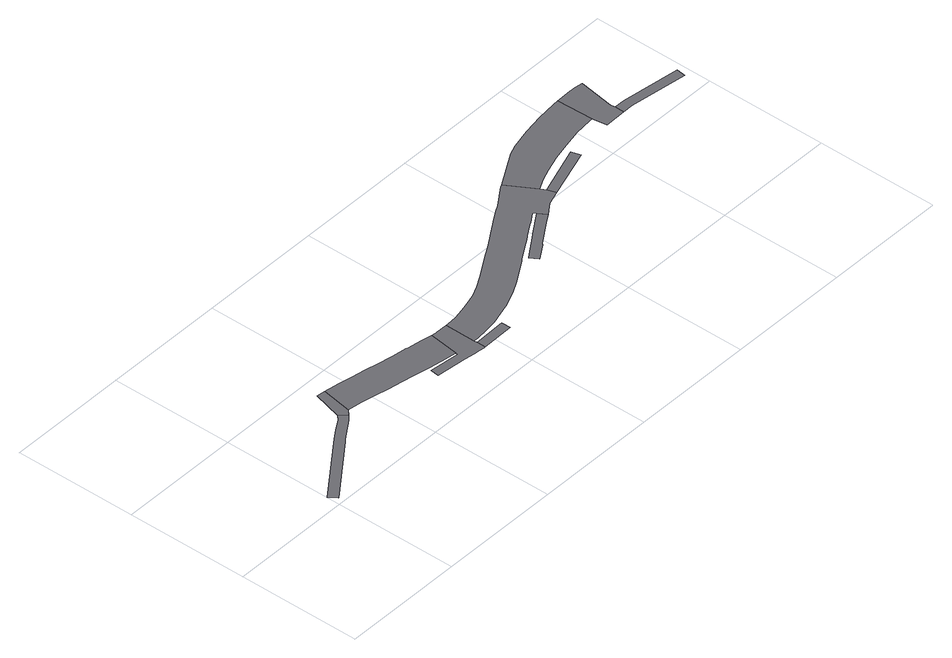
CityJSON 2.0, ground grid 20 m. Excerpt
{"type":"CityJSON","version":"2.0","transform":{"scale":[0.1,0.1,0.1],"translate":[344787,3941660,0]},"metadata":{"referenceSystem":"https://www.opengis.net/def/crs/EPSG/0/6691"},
"CityObjects":{
"road1":{"type":"Road","attributes":{"RoadStructureAttribute.sectionType":"1"},"geometry":[{"type":"MultiSurface","lod":"1","boundaries":[[[0,1,2,3,4,5,6,7,8,9]]]}]},
"road2":{"type":"Road","geometry":[{"type":"MultiSurface","lod":"1","boundaries":[[[10,9,8,11,12]]]}]},
"road3":{"type":"Road","attributes":{"RoadStructureAttribute.sectionType":"1"},"geometry":[{"type":"MultiSurface","lod":"1","boundaries":[[[11,13,14,15,16,17,18,19,20,21,22,23,24,25,26,27,28,29,30,31,32,12]]]}]},
"road4":{"type":"Road","geometry":[{"type":"MultiSurface","lod":"1","boundaries":[[[33,34,35,36,22,21,37,38,39,40,41,42,43,44,45]]]}]},
"road5":{"type":"Road","attributes":{"RoadStructureAttribute.sectionType":"1"},"geometry":[{"type":"MultiSurface","lod":"1","boundaries":[[[44,46,47,45]]]}]},
"road6":{"type":"Road","attributes":{"RoadStructureAttribute.sectionType":"1"},"geometry":[{"type":"MultiSurface","lod":"1","boundaries":[[[48,49,50,51,52,53,54,55,56,57,58,59,60,61,62,63,64,65,66,67,68,69,34,33,70,71,72,73,74,75,76,77,78,79,80,81,82,83,84,85,86,87,88,89,90,91,92]]]}]},
"road7":{"type":"Road","geometry":[{"type":"MultiSurface","lod":"1","boundaries":[[[93,94,95,96,97,98,99,100,90,89]]]}]},
"road8":{"type":"Road","geometry":[{"type":"MultiSurface","lod":"1","boundaries":[[[101,102,48,92]]]}]},
"road9":{"type":"Road","attributes":{"RoadStructureAttribute.sectionType":"1"},"geometry":[{"type":"MultiSurface","lod":"1","boundaries":[[[103,104,105,106,107,108,109,50,49,110,111,112,113,114,115,116]]]}]},
"road10":{"type":"Road","geometry":[{"type":"MultiSurface","lod":"1","boundaries":[[[117,118,119,120,121,122,123,103,116]]]}]},
"road11":{"type":"Road","attributes":{"RoadStructureAttribute.sectionType":"1"},"geometry":[{"type":"MultiSurface","lod":"1","boundaries":[[[124,125,126,127,119,118]]]}]}
},
"vertices":[
[134,117,0],[115,105,0],[100,95,0],[1,22,0],[10,10,0],[105,80,0],[109,83,0],[143,106,0],[151,113,0],[141,124,0],
[154,172,0],[159,121,0],[167,170,0],
[184,117,0],[206,113,0],[228,108,0],[251,104,0],[274,100,0],[299,95,0],[326,90,0],[343,88,0],[344,88,0],[351,137,0],[334,140,0],[310,144,0],[308,145,0],[283,149,0],[271,151,0],[270,151,0],[260,153,0],[238,158,0],[215,162,0],[193,166,0],
[379,86,0],[380,136,0],[361,136,0],[359,136,0],[344,84,0],[295,90,0],[293,75,0],[343,70,0],[359,68,0],[369,67,0],[378,66,0],[380,66,0],[380,81,0],
[433,67,0],[433,82,0],
[684,218,0],[679,226,0],[652,271,0],[648,269,0],[615,246,0],[609,243,0],[608,243,0],[586,229,0],[581,226,0],[565,216,0],[544,202,0],[522,189,0],[504,178,0],[486,167,0],[468,157,0],[466,156,0],[450,149,0],[449,149,0],[433,144,0],[417,140,0],[401,137,0],[385,136,0],[387,86,0],[408,88,0],[427,91,0],[446,96,0],[466,102,0],[490,112,0],[512,124,0],[530,135,0],[548,146,0],[551,148,0],[570,160,0],[587,170,0],[592,174,0],[594,175,0],[613,187,0],[617,189,0],[633,200,0],[635,200,0],[635,201,0],[638,196,0],[646,183,0],[665,196,0],[689,204,0],
[602,172,0],[595,167,0],[566,148,0],[560,143,0],[568,131,0],[593,147,0],[595,149,0],[631,173,0],
[770,230,0],[765,245,0],
[835,328,0],[826,328,0],[793,324,0],[776,321,0],[759,318,0],[726,310,0],[709,304,0],[696,235,0],[716,243,0],[743,252,0],[772,259,0],[802,265,0],[831,268,0],[837,268,0],
[841,245,0],[876,246,0],[876,261,0],[875,269,0],[884,327,0],[872,329,0],[861,329,0],
[894,246,0],[988,233,0],[990,248,0],[895,261,0]
]}
